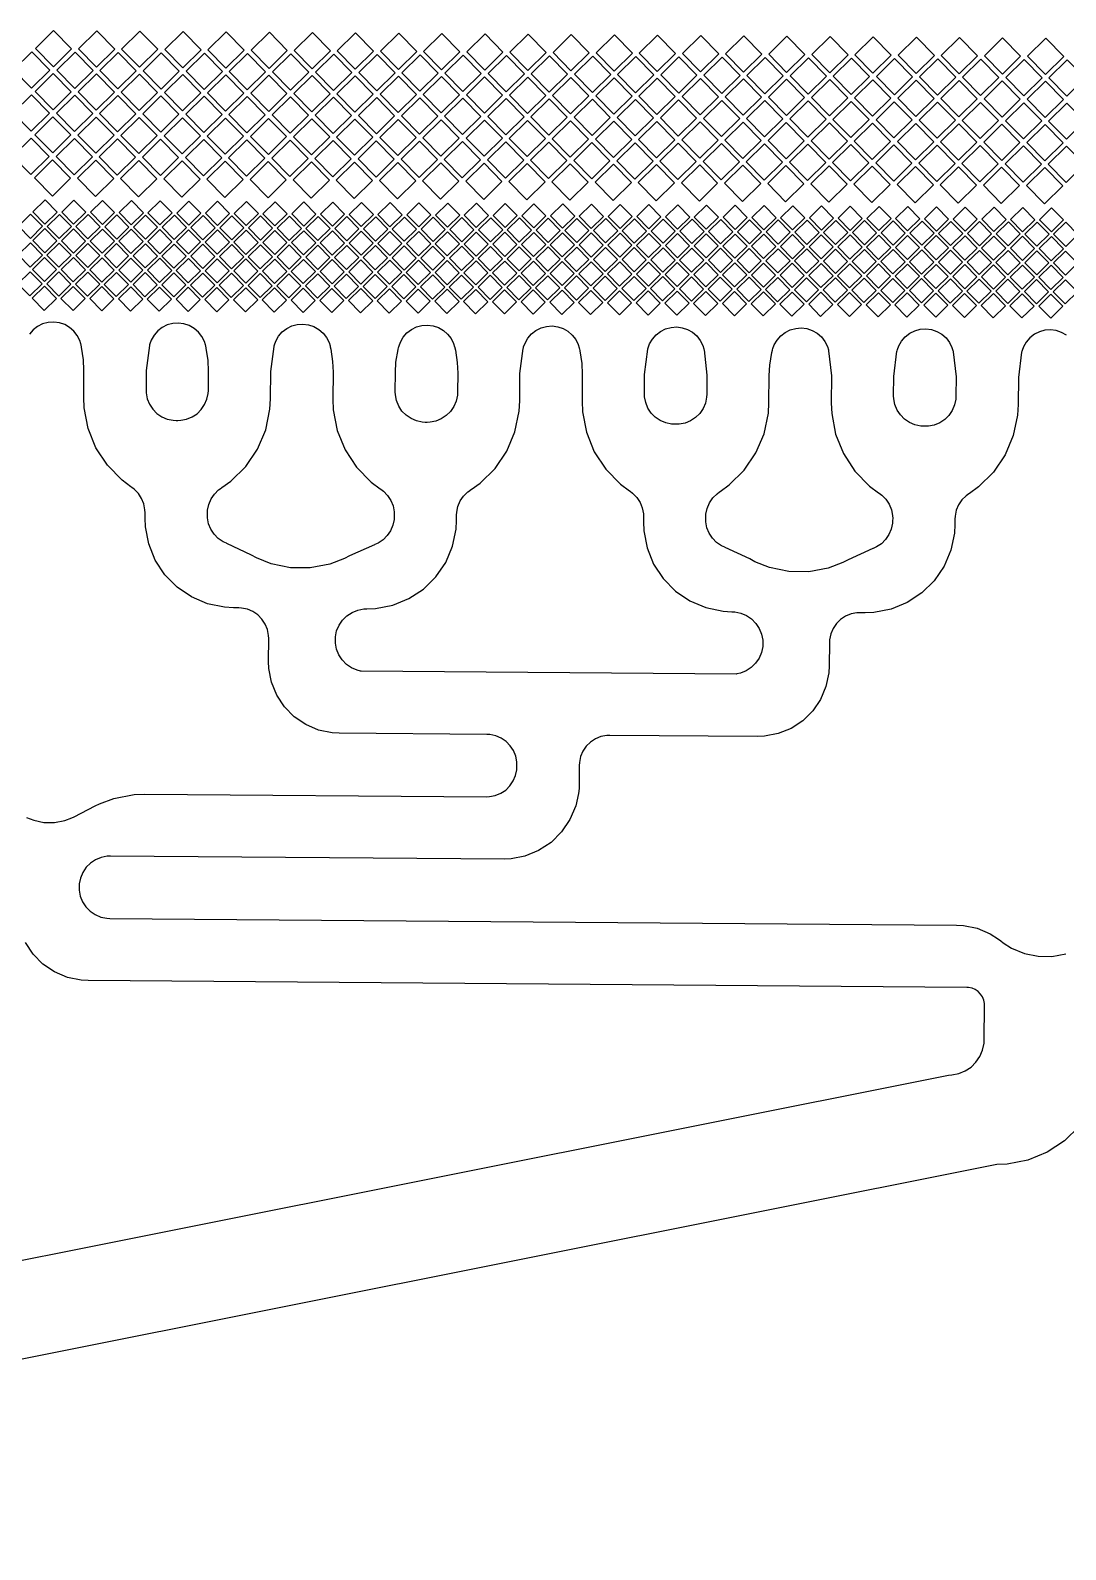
# Model space of a CAD drawing. Extents: x -7117 to 217883, y -155278 to 144722.
# Drawn here: x 100970 to 107368, y 116612 to 125998 of the extents above; entities that cross this region are included whole.
import ezdxf

# ---------------------------------------------------------------- set-up
doc = ezdxf.new("R2010")
doc.units = 13
doc.header["$MEASUREMENT"] = 0
doc.layers.add('2-light', color=80, linetype='Continuous')
doc.layers.add('3-dark', color=170, linetype='Continuous')

msp = doc.modelspace()

# ---------------------------------------------------------------- linework, layer by layer
at = {"layer": '2-light'}
msp.add_lwpolyline([(107453.6, 119228.9), (107361.4, 119138.1), (107253.2, 119067.1), (107133.3, 119018.5), (107006.2, 118994.3), (106941.5, 118991.6), (106941.5, 118991.6), (95119.5, 116631), (95056.4, 116620.5), (94894.7, 116612.1), (94754.6, 116626), (94712.6, 116634.2), (82928.9, 119179.1), (82928.9, 119179.1), (82864.2, 119182.8), (82737.5, 119209)], dxfattribs=at)
at = {"layer": '3-dark'}
for points in [[(101224.9, 125884.9), (101112, 125773.7), (101000.8, 125886.7), (101113.7, 125997.9)], [(101491.5, 125882.8), (101378.6, 125771.6), (101267.4, 125884.6), (101380.3, 125995.8)], [(101758.1, 125880.8), (101645.1, 125769.6), (101533.9, 125882.5), (101646.9, 125993.7)], [(102024.6, 125878.7), (101911.7, 125767.5), (101800.5, 125880.4), (101913.4, 125991.6)], [(102291.2, 125876.6), (102178.3, 125765.4), (102067.1, 125878.3), (102180, 125989.5)], [(102557.8, 125874.5), (102444.8, 125763.3), (102333.6, 125876.3), (102446.6, 125987.5)], [(102824.3, 125872.4), (102711.4, 125761.2), (102600.2, 125874.2), (102713.1, 125985.4)], [(103090.9, 125870.3), (102978, 125759.1), (102866.8, 125872.1), (102979.7, 125983.3)], [(103357.5, 125868.3), (103244.5, 125757.1), (103133.3, 125870), (103246.3, 125981.2)], [(103624, 125866.2), (103511.1, 125755), (103399.9, 125867.9), (103512.8, 125979.1)], [(103890.6, 125864.1), (103777.7, 125752.9), (103666.5, 125865.8), (103779.4, 125977)], [(104157.2, 125862), (104044.2, 125750.8), (103933, 125863.8), (104046, 125975)], [(104423.8, 125859.9), (104310.8, 125748.7), (104199.6, 125861.7), (104312.6, 125972.9)], [(104690.3, 125857.9), (104577.4, 125746.7), (104466.2, 125859.6), (104579.1, 125970.8)], [(104956.9, 125855.8), (104843.9, 125744.6), (104732.7, 125857.5), (104845.7, 125968.7)], [(105223.5, 125853.7), (105110.5, 125742.5), (104999.3, 125855.4), (105112.3, 125966.6)], [(105490, 125851.6), (105377.1, 125740.4), (105265.9, 125853.4), (105378.8, 125964.6)], [(105756.6, 125849.5), (105643.6, 125738.3), (105532.5, 125851.3), (105645.4, 125962.5)], [(106023.2, 125847.4), (105910.2, 125736.2), (105799, 125849.2), (105912, 125960.4)], [(106289.7, 125845.4), (106176.8, 125734.2), (106065.6, 125847.1), (106178.5, 125958.3)], [(101090.6, 125752.7), (100977.7, 125641.5), (100866.5, 125754.4), (100979.4, 125865.6)], [(101357.2, 125750.6), (101244.2, 125639.4), (101133, 125752.3), (101246, 125863.5)], [(106556.3, 125843.3), (106443.4, 125732.1), (106332.2, 125845), (106445.1, 125956.2)], [(106822.9, 125841.2), (106709.9, 125730), (106598.7, 125843), (106711.7, 125954.1)], [(107089.4, 125839.1), (106976.5, 125727.9), (106865.3, 125840.9), (106978.2, 125952.1)], [(107356, 125837), (107243.1, 125725.8), (107131.9, 125838.8), (107244.8, 125950)], [(101623.7, 125748.5), (101510.8, 125637.3), (101399.6, 125750.3), (101512.5, 125861.5)], [(101890.3, 125746.4), (101777.4, 125635.2), (101666.2, 125748.2), (101779.1, 125859.4)], [(102156.9, 125744.3), (102043.9, 125633.1), (101932.7, 125746.1), (102045.7, 125857.3)], [(102423.4, 125742.3), (102310.5, 125631.1), (102199.3, 125744), (102312.2, 125855.2)], [(102690, 125740.2), (102577.1, 125629), (102465.9, 125741.9), (102578.8, 125853.1)], [(102956.6, 125738.1), (102843.6, 125626.9), (102732.4, 125739.8), (102845.4, 125851)], [(103223.2, 125736), (103110.2, 125624.8), (102999, 125737.8), (103112, 125849)], [(103489.7, 125733.9), (103376.8, 125622.7), (103265.6, 125735.7), (103378.5, 125846.9)], [(103756.3, 125731.9), (103643.3, 125620.7), (103532.1, 125733.6), (103645.1, 125844.8)], [(104022.9, 125729.8), (103909.9, 125618.6), (103798.7, 125731.5), (103911.7, 125842.7)], [(104289.4, 125727.7), (104176.5, 125616.5), (104065.3, 125729.4), (104178.2, 125840.6)], [(104556, 125725.6), (104443, 125614.4), (104331.9, 125727.4), (104444.8, 125838.6)], [(104822.6, 125723.5), (104709.6, 125612.3), (104598.4, 125725.3), (104711.4, 125836.5)], [(105089.1, 125721.4), (104976.2, 125610.2), (104865, 125723.2), (104977.9, 125834.4)], [(105355.7, 125719.4), (105242.8, 125608.2), (105131.6, 125721.1), (105244.5, 125832.3)], [(105622.3, 125717.3), (105509.3, 125606.1), (105398.1, 125719), (105511.1, 125830.2)], [(105888.8, 125715.2), (105775.9, 125604), (105664.7, 125717), (105777.6, 125828.1)], [(106155.4, 125713.1), (106042.5, 125601.9), (105931.3, 125714.9), (106044.2, 125826.1)], [(106422, 125711), (106309, 125599.8), (106197.8, 125712.8), (106310.8, 125824)], [(106688.5, 125709), (106575.6, 125597.8), (106464.4, 125710.7), (106577.3, 125821.9)], [(106955.1, 125706.9), (106842.2, 125595.7), (106731, 125708.6), (106843.9, 125819.8)], [(107221.7, 125704.8), (107108.7, 125593.6), (106997.5, 125706.5), (107110.5, 125817.7)], [(107488.3, 125702.7), (107375.3, 125591.5), (107264.1, 125704.5), (107377.1, 125815.7)], [(101222.8, 125618.3), (101109.9, 125507.1), (100998.7, 125620.1), (101111.7, 125731.3)], [(101489.4, 125616.3), (101376.5, 125505.1), (101265.3, 125618), (101378.2, 125729.2)], [(101756, 125614.2), (101643, 125503), (101531.8, 125615.9), (101644.8, 125727.1)], [(102022.6, 125612.1), (101909.6, 125500.9), (101798.4, 125613.9), (101911.4, 125725)], [(102289.1, 125610), (102176.2, 125498.8), (102065, 125611.8), (102177.9, 125723)], [(102555.7, 125607.9), (102442.7, 125496.7), (102331.5, 125609.7), (102444.5, 125720.9)], [(102822.3, 125605.9), (102709.3, 125494.7), (102598.1, 125607.6), (102711.1, 125718.8)], [(103088.8, 125603.8), (102975.9, 125492.6), (102864.7, 125605.5), (102977.6, 125716.7)], [(103355.4, 125601.7), (103242.4, 125490.5), (103131.3, 125603.4), (103244.2, 125714.6)], [(103622, 125599.6), (103509, 125488.4), (103397.8, 125601.4), (103510.8, 125712.6)], [(103888.5, 125597.5), (103775.6, 125486.3), (103664.4, 125599.3), (103777.3, 125710.5)], [(104155.1, 125595.4), (104042.2, 125484.3), (103931, 125597.2), (104043.9, 125708.4)], [(104421.7, 125593.4), (104308.7, 125482.2), (104197.5, 125595.1), (104310.5, 125706.3)], [(104688.2, 125591.3), (104575.3, 125480.1), (104464.1, 125593), (104577, 125704.2)], [(104954.8, 125589.2), (104841.9, 125478), (104730.7, 125591), (104843.6, 125702.1)], [(105221.4, 125587.1), (105108.4, 125475.9), (104997.2, 125588.9), (105110.2, 125700.1)], [(105487.9, 125585), (105375, 125473.8), (105263.8, 125586.8), (105376.7, 125698)], [(105754.5, 125583), (105641.6, 125471.8), (105530.4, 125584.7), (105643.3, 125695.9)], [(106021.1, 125580.9), (105908.1, 125469.7), (105796.9, 125582.6), (105909.9, 125693.8)], [(106287.7, 125578.8), (106174.7, 125467.6), (106063.5, 125580.5), (106176.5, 125691.7)], [(106554.2, 125576.7), (106441.3, 125465.5), (106330.1, 125578.5), (106443, 125689.7)], [(106820.8, 125574.6), (106707.8, 125463.4), (106596.6, 125576.4), (106709.6, 125687.6)], [(107087.4, 125572.6), (106974.4, 125461.4), (106863.2, 125574.3), (106976.2, 125685.5)], [(107353.9, 125570.5), (107241, 125459.3), (107129.8, 125572.2), (107242.7, 125683.4)], [(101088.5, 125486.1), (100975.6, 125374.9), (100864.4, 125487.9), (100977.3, 125599)], [(101355.1, 125484), (101242.1, 125372.8), (101130.9, 125485.8), (101243.9, 125597)], [(101621.7, 125481.9), (101508.7, 125370.7), (101397.5, 125483.7), (101510.5, 125594.9)], [(101888.2, 125479.9), (101775.3, 125368.7), (101664.1, 125481.6), (101777, 125592.8)], [(102154.8, 125477.8), (102041.8, 125366.6), (101930.7, 125479.5), (102043.6, 125590.7)], [(102421.4, 125475.7), (102308.4, 125364.5), (102197.2, 125477.4), (102310.2, 125588.6)], [(102687.9, 125473.6), (102575, 125362.4), (102463.8, 125475.4), (102576.7, 125586.6)], [(102954.5, 125471.5), (102841.6, 125360.3), (102730.4, 125473.3), (102843.3, 125584.5)], [(103221.1, 125469.4), (103108.1, 125358.3), (102996.9, 125471.2), (103109.9, 125582.4)], [(103487.6, 125467.4), (103374.7, 125356.2), (103263.5, 125469.1), (103376.4, 125580.3)], [(103754.2, 125465.3), (103641.3, 125354.1), (103530.1, 125467), (103643, 125578.2)], [(104020.8, 125463.2), (103907.8, 125352), (103796.6, 125465), (103909.6, 125576.2)], [(104287.3, 125461.1), (104174.4, 125349.9), (104063.2, 125462.9), (104176.1, 125574.1)], [(104553.9, 125459), (104441, 125347.8), (104329.8, 125460.8), (104442.7, 125572)], [(104820.5, 125457), (104707.5, 125345.8), (104596.3, 125458.7), (104709.3, 125569.9)], [(105087.1, 125454.9), (104974.1, 125343.7), (104862.9, 125456.6), (104975.9, 125567.8)], [(105353.6, 125452.8), (105240.7, 125341.6), (105129.5, 125454.5), (105242.4, 125565.7)], [(105620.2, 125450.7), (105507.2, 125339.5), (105396, 125452.5), (105509, 125563.7)], [(105886.8, 125448.6), (105773.8, 125337.4), (105662.6, 125450.4), (105775.6, 125561.6)], [(106153.3, 125446.6), (106040.4, 125335.4), (105929.2, 125448.3), (106042.1, 125559.5)], [(106419.9, 125444.5), (106306.9, 125333.3), (106195.8, 125446.2), (106308.7, 125557.4)], [(106686.5, 125442.4), (106573.5, 125331.2), (106462.3, 125444.1), (106575.3, 125555.3)], [(106953, 125440.3), (106840.1, 125329.1), (106728.9, 125442.1), (106841.8, 125553.3)], [(107219.6, 125438.2), (107106.7, 125327), (106995.5, 125440), (107108.4, 125551.2)], [(107486.2, 125436.1), (107373.2, 125324.9), (107262, 125437.9), (107375, 125549.1)], [(101220.8, 125351.8), (101109.6, 125464.7), (100996.6, 125353.5), (101107.8, 125240.6)], [(101487.3, 125349.7), (101376.1, 125462.6), (101263.2, 125351.4), (101374.4, 125238.5)], [(101753.9, 125347.6), (101642.7, 125460.6), (101529.8, 125349.4), (101641, 125236.4)], [(102020.5, 125345.5), (101909.3, 125458.5), (101796.3, 125347.3), (101907.5, 125234.3)], [(102287, 125343.5), (102175.8, 125456.4), (102062.9, 125345.2), (102174.1, 125232.3)], [(102553.6, 125341.4), (102442.4, 125454.3), (102329.5, 125343.1), (102440.7, 125230.2)], [(102820.2, 125339.3), (102709, 125452.2), (102596, 125341), (102707.2, 125228.1)], [(103086.7, 125337.2), (102975.5, 125450.2), (102862.6, 125339), (102973.8, 125226)], [(103353.3, 125335.1), (103242.1, 125448.1), (103129.2, 125336.9), (103240.4, 125223.9)], [(103619.9, 125333), (103508.7, 125446), (103395.7, 125334.8), (103506.9, 125221.8)], [(103886.5, 125331), (103775.3, 125443.9), (103662.3, 125332.7), (103773.5, 125219.8)], [(104153, 125328.9), (104041.8, 125441.8), (103928.9, 125330.6), (104040.1, 125217.7)], [(104419.6, 125326.8), (104308.4, 125439.7), (104195.4, 125328.5), (104306.6, 125215.6)], [(104686.2, 125324.7), (104575, 125437.7), (104462, 125326.5), (104573.2, 125213.5)], [(104952.7, 125322.6), (104841.5, 125435.6), (104728.6, 125324.4), (104839.8, 125211.4)], [(105219.3, 125320.6), (105108.1, 125433.5), (104995.2, 125322.3), (105106.3, 125209.4)], [(105485.9, 125318.5), (105374.7, 125431.4), (105261.7, 125320.2), (105372.9, 125207.3)], [(105752.4, 125316.4), (105641.2, 125429.3), (105528.3, 125318.1), (105639.5, 125205.2)], [(106019, 125314.3), (105907.8, 125427.3), (105794.9, 125316.1), (105906.1, 125203.1)], [(106285.6, 125312.2), (106174.4, 125425.2), (106061.4, 125314), (106172.6, 125201)], [(106552.1, 125310.1), (106440.9, 125423.1), (106328, 125311.9), (106439.2, 125198.9)], [(106818.7, 125308.1), (106707.5, 125421), (106594.6, 125309.8), (106705.8, 125196.9)], [(107085.3, 125306), (106974.1, 125418.9), (106861.1, 125307.7), (106972.3, 125194.8)], [(107351.8, 125303.9), (107240.6, 125416.8), (107127.7, 125305.7), (107238.9, 125192.7)], [(100973.5, 125108.3), (101086.4, 125219.5), (100975.2, 125332.5), (100862.3, 125221.3)], [(101240.1, 125106.3), (101353, 125217.5), (101241.8, 125330.4), (101128.9, 125219.2)], [(101506.6, 125104.2), (101619.6, 125215.4), (101508.4, 125328.3), (101395.4, 125217.1)], [(101773.2, 125102.1), (101886.1, 125213.3), (101774.9, 125326.2), (101662, 125215)], [(102039.8, 125100), (102152.7, 125211.2), (102041.5, 125324.2), (101928.6, 125213)], [(102306.3, 125097.9), (102419.3, 125209.1), (102308.1, 125322.1), (102195.1, 125210.9)], [(102572.9, 125095.8), (102685.9, 125207), (102574.7, 125320), (102461.7, 125208.8)], [(102839.5, 125093.8), (102952.4, 125205), (102841.2, 125317.9), (102728.3, 125206.7)], [(103106, 125091.7), (103219, 125202.9), (103107.8, 125315.8), (102994.8, 125204.6)], [(103372.6, 125089.6), (103485.6, 125200.8), (103374.4, 125313.7), (103261.4, 125202.5)], [(103639.2, 125087.5), (103752.1, 125198.7), (103640.9, 125311.7), (103528, 125200.5)], [(103905.7, 125085.4), (104018.7, 125196.6), (103907.5, 125309.6), (103794.6, 125198.4)], [(104172.3, 125083.4), (104285.3, 125194.6), (104174.1, 125307.5), (104061.1, 125196.3)], [(104438.9, 125081.3), (104551.8, 125192.5), (104440.6, 125305.4), (104327.7, 125194.2)], [(104705.5, 125079.2), (104818.4, 125190.4), (104707.2, 125303.3), (104594.3, 125192.1)], [(104972, 125077.1), (105085, 125188.3), (104973.8, 125301.3), (104860.8, 125190.1)], [(105238.6, 125075), (105351.5, 125186.2), (105240.3, 125299.2), (105127.4, 125188)], [(105505.2, 125072.9), (105618.1, 125184.1), (105506.9, 125297.1), (105394, 125185.9)], [(105771.7, 125070.9), (105884.7, 125182.1), (105773.5, 125295), (105660.5, 125183.8)], [(106038.3, 125068.8), (106151.2, 125180), (106040, 125292.9), (105927.1, 125181.7)], [(106304.9, 125066.7), (106417.8, 125177.9), (106306.6, 125290.8), (106193.7, 125179.7)], [(106571.4, 125064.6), (106684.4, 125175.8), (106573.2, 125288.8), (106460.2, 125177.6)], [(106838, 125062.5), (106951, 125173.7), (106839.8, 125286.7), (106726.8, 125175.5)], [(107104.6, 125060.5), (107217.5, 125171.7), (107106.3, 125284.6), (106993.4, 125173.4)], [(107371.1, 125058.4), (107484.1, 125169.6), (107372.9, 125282.5), (107259.9, 125171.3)], [(101218.7, 125085.2), (101107.5, 125198.2), (100994.5, 125087), (101105.7, 124974)], [(101485.3, 125083.1), (101374.1, 125196.1), (101261.1, 125084.9), (101372.3, 124971.9)], [(101751.8, 125081), (101640.6, 125194), (101527.7, 125082.8), (101638.9, 124969.8)], [(102018.4, 125079), (101907.2, 125191.9), (101794.2, 125080.7), (101905.4, 124967.8)], [(102285, 125076.9), (102173.8, 125189.8), (102060.8, 125078.6), (102172, 124965.7)], [(102551.5, 125074.8), (102440.3, 125187.7), (102327.4, 125076.6), (102438.6, 124963.6)], [(102818.1, 125072.7), (102706.9, 125185.7), (102594, 125074.5), (102705.1, 124961.5)], [(103084.7, 125070.6), (102973.5, 125183.6), (102860.5, 125072.4), (102971.7, 124959.4)], [(103351.2, 125068.6), (103240, 125181.5), (103127.1, 125070.3), (103238.3, 124957.4)], [(103617.8, 125066.5), (103506.6, 125179.4), (103393.7, 125068.2), (103504.9, 124955.3)], [(103884.4, 125064.4), (103773.2, 125177.3), (103660.2, 125066.1), (103771.4, 124953.2)], [(104150.9, 125062.3), (104039.7, 125175.3), (103926.8, 125064.1), (104038, 124951.1)], [(104417.5, 125060.2), (104306.3, 125173.2), (104193.4, 125062), (104304.6, 124949)], [(104684.1, 125058.1), (104572.9, 125171.1), (104459.9, 125059.9), (104571.1, 124947)], [(104950.6, 125056.1), (104839.4, 125169), (104726.5, 125057.8), (104837.7, 124944.9)], [(105217.2, 125054), (105106, 125166.9), (104993.1, 125055.7), (105104.3, 124942.8)], [(105483.8, 125051.9), (105372.6, 125164.8), (105259.6, 125053.7), (105370.8, 124940.7)], [(105750.4, 125049.8), (105639.2, 125162.8), (105526.2, 125051.6), (105637.4, 124938.6)], [(106016.9, 125047.7), (105905.7, 125160.7), (105792.8, 125049.5), (105904, 124936.5)], [(106283.5, 125045.7), (106172.3, 125158.6), (106059.3, 125047.4), (106170.5, 124934.5)], [(106550.1, 125043.6), (106438.9, 125156.5), (106325.9, 125045.3), (106437.1, 124932.4)], [(106816.6, 125041.5), (106705.4, 125154.4), (106592.5, 125043.2), (106703.7, 124930.3)], [(107083.2, 125039.4), (106972, 125152.4), (106859.1, 125041.2), (106970.2, 124928.2)], [(107349.8, 125037.3), (107238.6, 125150.3), (107125.6, 125039.1), (107236.8, 124926.1)], [(101135, 124875.4), (101059.7, 124801.3), (100985.6, 124876.6), (101060.9, 124950.7)], [(101312.7, 124874), (101237.4, 124799.9), (101163.3, 124875.2), (101238.6, 124949.3)], [(101490.4, 124872.6), (101415.1, 124798.5), (101341, 124873.8), (101416.3, 124947.9)], [(101668.1, 124871.3), (101592.8, 124797.1), (101518.7, 124872.4), (101594, 124946.6)], [(101845.9, 124869.9), (101770.6, 124795.7), (101696.4, 124871), (101771.7, 124945.2)], [(102023.6, 124868.5), (101948.3, 124794.3), (101874.1, 124869.6), (101949.4, 124943.8)], [(102201.3, 124867.1), (102126, 124793), (102051.8, 124868.3), (102127.1, 124942.4)], [(102379, 124865.7), (102303.7, 124791.6), (102229.6, 124866.9), (102304.9, 124941)], [(102556.7, 124864.3), (102481.4, 124790.2), (102407.3, 124865.5), (102482.6, 124939.6)], [(102734.4, 124862.9), (102659.1, 124788.8), (102585, 124864.1), (102660.3, 124938.2)], [(102912.1, 124861.5), (102836.8, 124787.4), (102762.7, 124862.7), (102838, 124936.8)], [(103089.8, 124860.2), (103014.5, 124786), (102940.4, 124861.3), (103015.7, 124935.4)], [(103267.5, 124858.8), (103192.2, 124784.6), (103118.1, 124859.9), (103193.4, 124934.1)], [(103445.3, 124857.4), (103370, 124783.2), (103295.8, 124858.5), (103371.1, 124932.7)], [(103623, 124856), (103547.7, 124781.9), (103473.5, 124857.2), (103548.8, 124931.3)], [(103800.7, 124854.6), (103725.4, 124780.5), (103651.2, 124855.8), (103726.5, 124929.9)], [(103978.4, 124853.2), (103903.1, 124779.1), (103829, 124854.4), (103904.3, 124928.5)], [(104156.1, 124851.8), (104080.8, 124777.7), (104006.7, 124853), (104082, 124927.1)], [(104333.8, 124850.4), (104258.5, 124776.3), (104184.4, 124851.6), (104259.7, 124925.7)], [(101045.5, 124787.3), (100970.2, 124713.1), (100896, 124788.4), (100971.3, 124862.6)], [(101223.2, 124785.9), (101147.9, 124711.7), (101073.7, 124787), (101149, 124861.2)], [(101400.9, 124784.5), (101325.6, 124710.3), (101251.5, 124785.6), (101326.8, 124859.8)], [(101578.6, 124783.1), (101503.3, 124709), (101429.2, 124784.3), (101504.5, 124858.4)], [(101756.3, 124781.7), (101681, 124707.6), (101606.9, 124782.9), (101682.2, 124857)], [(101934, 124780.3), (101858.7, 124706.2), (101784.6, 124781.5), (101859.9, 124855.6)], [(102111.7, 124778.9), (102036.4, 124704.8), (101962.3, 124780.1), (102037.6, 124854.2)], [(102289.4, 124777.5), (102214.1, 124703.4), (102140, 124778.7), (102215.3, 124852.8)], [(102467.1, 124776.2), (102391.9, 124702), (102317.7, 124777.3), (102393, 124851.5)], [(102644.9, 124774.8), (102569.6, 124700.6), (102495.4, 124775.9), (102570.7, 124850.1)], [(102822.6, 124773.4), (102747.3, 124699.2), (102673.1, 124774.5), (102748.4, 124848.7)], [(103000.3, 124772), (102925, 124697.9), (102850.9, 124773.2), (102926.2, 124847.3)], [(103178, 124770.6), (103102.7, 124696.5), (103028.6, 124771.8), (103103.9, 124845.9)], [(103355.7, 124769.2), (103280.4, 124695.1), (103206.3, 124770.4), (103281.6, 124844.5)], [(103533.4, 124767.8), (103458.1, 124693.7), (103384, 124769), (103459.3, 124843.1)], [(103711.1, 124766.4), (103635.8, 124692.3), (103561.7, 124767.6), (103637, 124841.7)], [(103888.8, 124765.1), (103813.5, 124690.9), (103739.4, 124766.2), (103814.7, 124840.3)], [(104066.5, 124763.7), (103991.2, 124689.5), (103917.1, 124764.8), (103992.4, 124839)], [(104244.3, 124762.3), (104169, 124688.1), (104094.8, 124763.4), (104170.1, 124837.6)], [(104422, 124760.9), (104346.7, 124686.8), (104272.5, 124762.1), (104347.8, 124836.2)], [(104511.5, 124849), (104436.2, 124774.9), (104362.1, 124850.2), (104437.4, 124924.3)], [(104599.7, 124759.5), (104524.4, 124685.4), (104450.2, 124760.7), (104525.5, 124834.8)], [(104689.2, 124847.7), (104613.9, 124773.5), (104539.8, 124848.8), (104615.1, 124923)], [(104777.4, 124758.1), (104702.1, 124684), (104628, 124759.3), (104703.3, 124833.4)], [(104866.9, 124846.3), (104791.6, 124772.1), (104717.5, 124847.4), (104792.8, 124921.6)], [(104955.1, 124756.7), (104879.8, 124682.6), (104805.7, 124757.9), (104881, 124832)], [(105044.6, 124844.9), (104969.4, 124770.8), (104895.2, 124846.1), (104970.5, 124920.2)], [(105222.4, 124843.5), (105147.1, 124769.4), (105072.9, 124844.7), (105148.2, 124918.8)], [(105400.1, 124842.1), (105324.8, 124768), (105250.6, 124843.3), (105325.9, 124917.4)], [(105577.8, 124840.7), (105502.5, 124766.6), (105428.4, 124841.9), (105503.6, 124916)], [(105755.5, 124839.3), (105680.2, 124765.2), (105606.1, 124840.5), (105681.4, 124914.6)], [(105933.2, 124837.9), (105857.9, 124763.8), (105783.8, 124839.1), (105859.1, 124913.2)], [(106110.9, 124836.6), (106035.6, 124762.4), (105961.5, 124837.7), (106036.8, 124911.9)], [(106288.6, 124835.2), (106213.3, 124761), (106139.2, 124836.3), (106214.5, 124910.5)], [(106466.3, 124833.8), (106391, 124759.7), (106316.9, 124835), (106392.2, 124909.1)], [(106644, 124832.4), (106568.7, 124758.3), (106494.6, 124833.6), (106569.9, 124907.7)], [(106821.8, 124831), (106746.5, 124756.9), (106672.3, 124832.2), (106747.6, 124906.3)], [(106999.5, 124829.6), (106924.2, 124755.5), (106850, 124830.8), (106925.3, 124904.9)], [(107177.2, 124828.2), (107101.9, 124754.1), (107027.7, 124829.4), (107103, 124903.5)], [(107354.9, 124826.8), (107279.6, 124752.7), (107205.5, 124828), (107280.8, 124902.1)], [(101133.6, 124697.7), (101058.3, 124623.6), (100984.2, 124698.9), (101059.5, 124773)], [(101311.3, 124696.3), (101236, 124622.2), (101161.9, 124697.5), (101237.2, 124771.6)], [(101489, 124694.9), (101413.7, 124620.8), (101339.6, 124696.1), (101414.9, 124770.2)], [(101666.8, 124693.5), (101591.5, 124619.4), (101517.3, 124694.7), (101592.6, 124768.8)], [(101844.5, 124692.2), (101769.2, 124618), (101695, 124693.3), (101770.3, 124767.5)], [(102022.2, 124690.8), (101946.9, 124616.6), (101872.8, 124691.9), (101948, 124766.1)], [(102199.9, 124689.4), (102124.6, 124615.2), (102050.5, 124690.5), (102125.8, 124764.7)], [(102377.6, 124688), (102302.3, 124613.9), (102228.2, 124689.2), (102303.5, 124763.3)], [(102555.3, 124686.6), (102480, 124612.5), (102405.9, 124687.8), (102481.2, 124761.9)], [(102733, 124685.2), (102657.7, 124611.1), (102583.6, 124686.4), (102658.9, 124760.5)], [(102910.7, 124683.8), (102835.4, 124609.7), (102761.3, 124685), (102836.6, 124759.1)], [(103088.4, 124682.4), (103013.1, 124608.3), (102939, 124683.6), (103014.3, 124757.7)], [(103266.2, 124681.1), (103190.9, 124606.9), (103116.7, 124682.2), (103192, 124756.4)], [(103443.9, 124679.7), (103368.6, 124605.5), (103294.4, 124680.8), (103369.7, 124755)], [(103621.6, 124678.3), (103546.3, 124604.1), (103472.1, 124679.4), (103547.4, 124753.6)], [(103799.3, 124676.9), (103724, 124602.8), (103649.9, 124678.1), (103725.2, 124752.2)], [(103977, 124675.5), (103901.7, 124601.4), (103827.6, 124676.7), (103902.9, 124750.8)], [(104154.7, 124674.1), (104079.4, 124600), (104005.3, 124675.3), (104080.6, 124749.4)], [(104332.4, 124672.7), (104257.1, 124598.6), (104183, 124673.9), (104258.3, 124748)], [(104510.1, 124671.3), (104434.8, 124597.2), (104360.7, 124672.5), (104436, 124746.6)], [(104687.8, 124670), (104612.5, 124595.8), (104538.4, 124671.1), (104613.7, 124745.2)], [(104865.5, 124668.6), (104790.3, 124594.4), (104716.1, 124669.7), (104791.4, 124743.9)], [(105043.3, 124667.2), (104968, 124593), (104893.8, 124668.3), (104969.1, 124742.5)], [(105132.8, 124755.3), (105057.5, 124681.2), (104983.4, 124756.5), (105058.7, 124830.6)], [(105221, 124665.8), (105145.7, 124591.7), (105071.5, 124667), (105146.8, 124741.1)], [(105310.5, 124753.9), (105235.2, 124679.8), (105161.1, 124755.1), (105236.4, 124829.2)], [(105398.7, 124664.4), (105323.4, 124590.3), (105249.3, 124665.6), (105324.6, 124739.7)], [(105488.2, 124752.6), (105412.9, 124678.4), (105338.8, 124753.7), (105414.1, 124827.9)], [(105576.4, 124663), (105501.1, 124588.9), (105427, 124664.2), (105502.3, 124738.3)], [(105665.9, 124751.2), (105590.6, 124677), (105516.5, 124752.3), (105591.8, 124826.5)], [(105843.7, 124749.8), (105768.4, 124675.7), (105694.2, 124751), (105769.5, 124825.1)], [(106021.4, 124748.4), (105946.1, 124674.3), (105871.9, 124749.6), (105947.2, 124823.7)], [(106199.1, 124747), (106123.8, 124672.9), (106049.6, 124748.2), (106124.9, 124822.3)], [(106376.8, 124745.6), (106301.5, 124671.5), (106227.4, 124746.8), (106302.7, 124820.9)], [(106554.5, 124744.2), (106479.2, 124670.1), (106405.1, 124745.4), (106480.4, 124819.5)], [(106732.2, 124742.8), (106656.9, 124668.7), (106582.8, 124744), (106658.1, 124818.1)], [(106909.9, 124741.5), (106834.6, 124667.3), (106760.5, 124742.6), (106835.8, 124816.8)], [(107087.6, 124740.1), (107012.3, 124665.9), (106938.2, 124741.2), (107013.5, 124815.4)], [(107265.3, 124738.7), (107190, 124664.6), (107115.9, 124739.9), (107191.2, 124814)], [(107443, 124737.3), (107367.8, 124663.2), (107293.6, 124738.5), (107368.9, 124812.6)], [(101044.1, 124609.5), (100968.8, 124535.4), (100894.6, 124610.7), (100969.9, 124684.8)], [(101221.8, 124608.2), (101146.5, 124534), (101072.4, 124609.3), (101147.7, 124683.5)], [(101399.5, 124606.8), (101324.2, 124532.6), (101250.1, 124607.9), (101325.4, 124682.1)], [(101577.2, 124605.4), (101501.9, 124531.3), (101427.8, 124606.5), (101503.1, 124680.7)], [(101754.9, 124604), (101679.6, 124529.9), (101605.5, 124605.2), (101680.8, 124679.3)], [(101932.6, 124602.6), (101857.3, 124528.5), (101783.2, 124603.8), (101858.5, 124677.9)], [(102110.3, 124601.2), (102035, 124527.1), (101960.9, 124602.4), (102036.2, 124676.5)], [(102288.1, 124599.8), (102212.8, 124525.7), (102138.6, 124601), (102213.9, 124675.1)], [(102465.8, 124598.4), (102390.5, 124524.3), (102316.3, 124599.6), (102391.6, 124673.7)], [(102643.5, 124597.1), (102568.2, 124522.9), (102494, 124598.2), (102569.3, 124672.4)], [(102821.2, 124595.7), (102745.9, 124521.5), (102671.8, 124596.8), (102747.1, 124671)], [(102998.9, 124594.3), (102923.6, 124520.1), (102849.5, 124595.4), (102924.8, 124669.6)], [(103176.6, 124592.9), (103101.3, 124518.8), (103027.2, 124594.1), (103102.5, 124668.2)], [(103354.3, 124591.5), (103279, 124517.4), (103204.9, 124592.7), (103280.2, 124666.8)], [(103532, 124590.1), (103456.7, 124516), (103382.6, 124591.3), (103457.9, 124665.4)], [(103709.7, 124588.7), (103634.4, 124514.6), (103560.3, 124589.9), (103635.6, 124664)], [(103887.4, 124587.3), (103812.1, 124513.2), (103738, 124588.5), (103813.3, 124662.6)], [(104065.2, 124586), (103989.9, 124511.8), (103915.7, 124587.1), (103991, 124661.3)], [(104242.9, 124584.6), (104167.6, 124510.4), (104093.4, 124585.7), (104168.7, 124659.9)], [(104420.6, 124583.2), (104345.3, 124509), (104271.2, 124584.3), (104346.4, 124658.5)], [(104598.3, 124581.8), (104523, 124507.7), (104448.9, 124583), (104524.2, 124657.1)], [(104776, 124580.4), (104700.7, 124506.3), (104626.6, 124581.6), (104701.9, 124655.7)], [(104953.7, 124579), (104878.4, 124504.9), (104804.3, 124580.2), (104879.6, 124654.3)], [(105131.4, 124577.6), (105056.1, 124503.5), (104982, 124578.8), (105057.3, 124652.9)], [(105309.1, 124576.2), (105233.8, 124502.1), (105159.7, 124577.4), (105235, 124651.5)], [(105486.8, 124574.9), (105411.5, 124500.7), (105337.4, 124576), (105412.7, 124650.1)], [(105664.6, 124573.5), (105589.3, 124499.3), (105515.1, 124574.6), (105590.4, 124648.8)], [(105754.1, 124661.6), (105678.8, 124587.5), (105604.7, 124662.8), (105680, 124736.9)], [(105842.3, 124572.1), (105767, 124497.9), (105692.8, 124573.2), (105768.1, 124647.4)], [(105931.8, 124660.2), (105856.5, 124586.1), (105782.4, 124661.4), (105857.7, 124735.5)], [(106020, 124570.7), (105944.7, 124496.6), (105870.5, 124571.9), (105945.8, 124646)], [(106109.5, 124658.8), (106034.2, 124584.7), (105960.1, 124660), (106035.4, 124734.1)], [(106197.7, 124569.3), (106122.4, 124495.2), (106048.3, 124570.5), (106123.6, 124644.6)], [(106287.2, 124657.5), (106211.9, 124583.3), (106137.8, 124658.6), (106213.1, 124732.8)], [(106464.9, 124656.1), (106389.6, 124581.9), (106315.5, 124657.2), (106390.8, 124731.4)], [(106642.7, 124654.7), (106567.4, 124580.6), (106493.2, 124655.9), (106568.5, 124730)], [(106820.4, 124653.3), (106745.1, 124579.2), (106670.9, 124654.5), (106746.2, 124728.6)], [(106998.1, 124651.9), (106922.8, 124577.8), (106848.6, 124653.1), (106923.9, 124727.2)], [(107175.8, 124650.5), (107100.5, 124576.4), (107026.4, 124651.7), (107101.7, 124725.8)], [(107353.5, 124649.1), (107278.2, 124575), (107204.1, 124650.3), (107279.4, 124724.4)], [(101132.2, 124520), (101058.1, 124595.3), (100982.8, 124521.2), (101056.9, 124445.9)], [(101309.9, 124518.6), (101235.8, 124593.9), (101160.5, 124519.8), (101234.7, 124444.5)], [(101487.7, 124517.2), (101413.5, 124592.5), (101338.2, 124518.4), (101412.4, 124443.1)], [(101665.4, 124515.8), (101590.1, 124441.7), (101515.9, 124517), (101591.2, 124591.1)], [(101843.1, 124514.4), (101767.8, 124440.3), (101693.7, 124515.6), (101769, 124589.7)], [(102020.8, 124513.1), (101946.7, 124588.4), (101871.4, 124514.2), (101945.5, 124438.9)], [(102198.5, 124511.7), (102124.4, 124587), (102049.1, 124512.8), (102123.2, 124437.5)], [(102376.2, 124510.3), (102302.1, 124585.6), (102226.8, 124511.4), (102300.9, 124436.2)], [(102553.9, 124508.9), (102479.8, 124584.2), (102404.5, 124510.1), (102478.6, 124434.8)], [(102731.6, 124507.5), (102657.5, 124582.8), (102582.2, 124508.7), (102656.3, 124433.4)], [(102909.3, 124506.1), (102834, 124432), (102759.9, 124507.3), (102835.2, 124581.4)], [(103087.1, 124504.7), (103011.8, 124430.6), (102937.6, 124505.9), (103012.9, 124580)], [(103264.8, 124503.3), (103190.6, 124578.6), (103115.3, 124504.5), (103189.5, 124429.2)], [(103442.5, 124502), (103368.3, 124577.3), (103293, 124503.1), (103367.2, 124427.8)], [(103620.2, 124500.6), (103546.1, 124575.9), (103470.8, 124501.7), (103544.9, 124426.4)], [(103797.9, 124499.2), (103723.8, 124574.5), (103648.5, 124500.3), (103722.6, 124425)], [(103975.6, 124497.8), (103901.5, 124573.1), (103826.2, 124499), (103900.3, 124423.7)], [(104153.3, 124496.4), (104078, 124422.3), (104003.9, 124497.6), (104079.2, 124571.7)], [(104331, 124495), (104255.7, 124420.9), (104181.6, 124496.2), (104256.9, 124570.3)], [(104508.7, 124493.6), (104434.6, 124568.9), (104359.3, 124494.8), (104433.4, 124419.5)], [(104686.5, 124492.2), (104612.3, 124567.5), (104537, 124493.4), (104611.2, 124418.1)], [(104864.2, 124490.9), (104790, 124566.2), (104714.7, 124492), (104788.9, 124416.7)], [(105041.9, 124489.5), (104967.7, 124564.8), (104892.4, 124490.6), (104966.6, 124415.3)], [(105219.6, 124488.1), (105145.5, 124563.4), (105070.2, 124489.2), (105144.3, 124413.9)], [(105397.3, 124486.7), (105322, 124412.6), (105247.9, 124487.9), (105323.2, 124562)], [(105575, 124485.3), (105499.7, 124411.2), (105425.6, 124486.5), (105500.9, 124560.6)], [(105752.7, 124483.9), (105678.6, 124559.2), (105603.3, 124485.1), (105677.4, 124409.8)], [(105930.4, 124482.5), (105856.3, 124557.8), (105781, 124483.7), (105855.1, 124408.4)], [(106108.1, 124481.1), (106034, 124556.4), (105958.7, 124482.3), (106032.8, 124407)], [(106285.8, 124479.8), (106211.7, 124555), (106136.4, 124480.9), (106210.5, 124405.6)], [(106375.4, 124567.9), (106300.1, 124493.8), (106226, 124569.1), (106301.3, 124643.2)], [(106463.6, 124478.4), (106389.4, 124553.7), (106314.1, 124479.5), (106388.3, 124404.2)], [(106553.1, 124566.5), (106477.8, 124492.4), (106403.7, 124567.7), (106479, 124641.8)], [(106641.3, 124477), (106566, 124402.8), (106491.8, 124478.1), (106567.1, 124552.3)], [(106730.8, 124565.1), (106655.5, 124491), (106581.4, 124566.3), (106656.7, 124640.4)], [(106819, 124475.6), (106743.7, 124401.5), (106669.6, 124476.8), (106744.8, 124550.9)], [(106908.5, 124563.7), (106833.2, 124489.6), (106759.1, 124564.9), (106834.4, 124639)], [(106996.7, 124474.2), (106922.6, 124549.5), (106847.3, 124475.4), (106921.4, 124400.1)], [(107086.2, 124562.4), (107010.9, 124488.2), (106936.8, 124563.5), (107012.1, 124637.7)], [(107263.9, 124561), (107188.7, 124486.8), (107114.5, 124562.1), (107189.8, 124636.3)], [(107441.7, 124559.6), (107366.4, 124485.5), (107292.2, 124560.8), (107367.5, 124634.9)], [(100967.4, 124357.7), (101042.7, 124431.8), (100968.6, 124507.1), (100893.3, 124433)], [(101145.1, 124356.3), (101220.4, 124430.4), (101146.3, 124505.7), (101071, 124431.6)], [(101322.8, 124354.9), (101398.1, 124429.1), (101324, 124504.4), (101248.7, 124430.2)], [(101575.8, 124427.7), (101501.7, 124503), (101426.4, 124428.8), (101500.5, 124353.5)], [(101753.5, 124426.3), (101678.2, 124352.2), (101604.1, 124427.4), (101679.4, 124501.6)], [(101781.8, 124426.1), (101855.9, 124350.8), (101931.2, 124424.9), (101857.1, 124500.2)], [(102033.7, 124349.4), (102109, 124423.5), (102034.8, 124498.8), (101959.5, 124424.7)], [(102211.4, 124348), (102286.7, 124422.1), (102212.5, 124497.4), (102137.2, 124423.3)], [(102389.1, 124346.6), (102464.4, 124420.7), (102390.2, 124496), (102314.9, 124421.9)], [(102566.8, 124345.2), (102642.1, 124419.3), (102568, 124494.6), (102492.7, 124420.5)], [(102819.8, 124418), (102745.7, 124493.3), (102670.4, 124419.1), (102744.5, 124343.8)], [(102997.5, 124416.6), (102922.2, 124342.4), (102848.1, 124417.7), (102923.4, 124491.9)], [(103025.8, 124416.3), (103099.9, 124341.1), (103175.2, 124415.2), (103101.1, 124490.5)], [(103277.6, 124339.7), (103352.9, 124413.8), (103278.8, 124489.1), (103203.5, 124415)], [(103455.3, 124338.3), (103530.6, 124412.4), (103456.5, 124487.7), (103381.2, 124413.6)], [(103633.1, 124336.9), (103708.3, 124411), (103634.2, 124486.3), (103558.9, 124412.2)], [(103810.8, 124335.5), (103886.1, 124409.6), (103811.9, 124484.9), (103736.6, 124410.8)], [(104063.8, 124408.2), (103989.6, 124483.5), (103914.3, 124409.4), (103988.5, 124334.1)], [(104241.5, 124406.9), (104166.2, 124332.7), (104092.1, 124408), (104167.4, 124482.2)], [(104269.8, 124406.6), (104343.9, 124331.3), (104419.2, 124405.5), (104345.1, 124480.8)], [(104521.6, 124329.9), (104596.9, 124404.1), (104522.8, 124479.4), (104447.5, 124405.2)], [(104699.3, 124328.6), (104774.6, 124402.7), (104700.5, 124478), (104625.2, 124403.9)], [(104877, 124327.2), (104952.3, 124401.3), (104878.2, 124476.6), (104802.9, 124402.5)], [(105054.7, 124325.8), (105130, 124399.9), (105055.9, 124475.2), (104980.6, 124401.1)], [(105307.7, 124398.5), (105233.6, 124473.8), (105158.3, 124399.7), (105232.4, 124324.4)], [(105485.5, 124397.1), (105410.2, 124323), (105336, 124398.3), (105411.3, 124472.4)], [(105513.7, 124396.9), (105587.9, 124321.6), (105663.2, 124395.8), (105589, 124471.1)], [(105765.6, 124320.2), (105840.9, 124394.4), (105766.7, 124469.7), (105691.4, 124395.5)], [(105943.3, 124318.8), (106018.6, 124393), (105944.5, 124468.3), (105869.2, 124394.1)], [(106121, 124317.5), (106196.3, 124391.6), (106122.2, 124466.9), (106046.9, 124392.8)], [(106298.7, 124316.1), (106374, 124390.2), (106299.9, 124465.5), (106224.6, 124391.4)], [(106551.7, 124388.8), (106477.6, 124464.1), (106402.3, 124390), (106476.4, 124314.7)], [(106729.4, 124387.4), (106654.1, 124313.3), (106580, 124388.6), (106655.3, 124462.7)], [(106757.7, 124387.2), (106831.8, 124311.9), (106907.1, 124386), (106833, 124461.3)], [(107009.6, 124310.5), (107084.9, 124384.7), (107010.7, 124459.9), (106935.4, 124385.8)], [(107174.4, 124472.8), (107100.3, 124548.1), (107025, 124474), (107099.1, 124398.7)], [(107187.3, 124309.1), (107262.6, 124383.3), (107188.4, 124458.6), (107113.1, 124384.4)], [(107352.1, 124471.4), (107278, 124546.7), (107202.7, 124472.6), (107276.8, 124397.3)], [(107365, 124307.7), (107440.3, 124381.9), (107366.1, 124457.2), (107290.8, 124383)], [(101130.9, 124342.3), (101056.7, 124417.6), (100981.4, 124343.5), (101055.6, 124268.2)], [(101308.6, 124340.9), (101234.4, 124416.2), (101159.1, 124342.1), (101233.3, 124266.8)], [(101486.3, 124339.5), (101412.1, 124414.8), (101336.8, 124340.7), (101411, 124265.4)], [(101664, 124338.1), (101589.9, 124413.4), (101514.6, 124339.3), (101588.7, 124264)], [(101841.7, 124336.7), (101767.6, 124412), (101692.3, 124337.9), (101766.4, 124262.6)], [(102019.4, 124335.3), (101945.3, 124410.6), (101870, 124336.5), (101944.1, 124261.2)], [(102197.1, 124334), (102123, 124409.3), (102047.7, 124335.1), (102121.8, 124259.8)], [(102374.8, 124332.6), (102300.7, 124407.9), (102225.4, 124333.7), (102299.5, 124258.4)], [(102552.5, 124331.2), (102478.4, 124406.5), (102403.1, 124332.3), (102477.2, 124257.1)], [(102730.2, 124329.8), (102656.1, 124405.1), (102580.8, 124331), (102654.9, 124255.7)], [(102908, 124328.4), (102833.8, 124403.7), (102758.5, 124329.6), (102832.7, 124254.3)], [(103085.7, 124327), (103011.5, 124402.3), (102936.2, 124328.2), (103010.4, 124252.9)], [(103263.4, 124325.6), (103189.2, 124400.9), (103114, 124326.8), (103188.1, 124251.5)], [(103441.1, 124324.2), (103367, 124399.5), (103291.7, 124325.4), (103365.8, 124250.1)], [(103618.8, 124322.9), (103544.7, 124398.2), (103469.4, 124324), (103543.5, 124248.7)], [(103796.5, 124321.5), (103722.4, 124396.8), (103647.1, 124322.6), (103721.2, 124247.3)], [(103974.2, 124320.1), (103900.1, 124395.4), (103824.8, 124321.2), (103898.9, 124246)], [(104151.9, 124318.7), (104077.8, 124394), (104002.5, 124319.9), (104076.6, 124244.6)], [(104329.6, 124317.3), (104255.5, 124392.6), (104180.2, 124318.5), (104254.3, 124243.2)], [(104507.4, 124315.9), (104433.2, 124391.2), (104357.9, 124317.1), (104432.1, 124241.8)], [(104685.1, 124314.5), (104610.9, 124389.8), (104535.6, 124315.7), (104609.8, 124240.4)], [(104862.8, 124313.1), (104788.6, 124388.4), (104713.3, 124314.3), (104787.5, 124239)], [(105040.5, 124311.8), (104966.4, 124387.1), (104891.1, 124312.9), (104965.2, 124237.6)], [(105218.2, 124310.4), (105144.1, 124385.7), (105068.8, 124311.5), (105142.9, 124236.2)], [(105395.9, 124309), (105321.8, 124384.3), (105246.5, 124310.1), (105320.6, 124234.8)], [(105573.6, 124307.6), (105499.5, 124382.9), (105424.2, 124308.8), (105498.3, 124233.5)], [(105751.3, 124306.2), (105677.2, 124381.5), (105601.9, 124307.4), (105676, 124232.1)], [(105929, 124304.8), (105854.9, 124380.1), (105779.6, 124306), (105853.7, 124230.7)], [(106106.7, 124303.4), (106032.6, 124378.7), (105957.3, 124304.6), (106031.5, 124229.3)], [(106284.5, 124302), (106210.3, 124377.3), (106135, 124303.2), (106209.2, 124227.9)], [(106462.2, 124300.7), (106388, 124376), (106312.7, 124301.8), (106386.9, 124226.5)], [(106639.9, 124299.3), (106565.8, 124374.6), (106490.5, 124300.4), (106564.6, 124225.1)], [(106817.6, 124297.9), (106743.5, 124373.2), (106668.2, 124299), (106742.3, 124223.7)], [(106995.3, 124296.5), (106921.2, 124371.8), (106845.9, 124297.7), (106920, 124222.4)], [(107173, 124295.1), (107098.9, 124370.4), (107023.6, 124296.3), (107097.7, 124221)], [(107350.7, 124293.7), (107276.6, 124369), (107201.3, 124294.9), (107275.4, 124219.6)], [(101706.4, 124055.1), (101705.5, 124051.5), (101685.7, 123895.8), (101684.7, 123776.8), (101685.5, 123758.5), (101692.4, 123722.5), (101706.1, 123688.5), (101726.2, 123657.9), (101752, 123631.7), (101782.3, 123611.1), (101816, 123596.9), (101851.9, 123589.4), (101870.3, 123588.4), (101881.3, 123588.3), (101899.6, 123589), (101935.6, 123595.9), (101969.6, 123609.7), (102000.2, 123629.8), (102026.3, 123655.5), (102046.9, 123685.8), (102061.2, 123719.6), (102068.7, 123755.5), (102069.7, 123773.8), (102070.6, 123892.8), (102068, 123957.5), (102056.2, 124035.2), (102053.2, 124048.8), (102052.4, 124052.4), (102051.6, 124055.4), (102045.4, 124075), (102029.9, 124106.2), (102008.5, 124133.8), (101982.2, 124156.8), (101951.9, 124174.1), (101918.8, 124185.2), (101884.2, 124189.6), (101849.4, 124187.2), (101815.7, 124178), (101784.5, 124162.5), (101756.9, 124141.1), (101734, 124114.8), (101716.7, 124084.5), (101708.2, 124061.7)], [(102822.3, 124046.3), (102823.2, 124042.8), (102826.2, 124029.2), (102837.9, 123951.5), (102840.6, 123886.8), (102839.3, 123718.7), (102839.3, 123718.7), (102842, 123654), (102866.2, 123526.9), (102914.8, 123407), (102985.8, 123298.9), (103076.6, 123206.7), (103131.7, 123165.4), (103135, 123163.2), (103135.9, 123162.6), (103151.5, 123150.9), (103177.2, 123124.8), (103197.4, 123094.2), (103211.1, 123060.2), (103218, 123024.2), (103218.8, 123005.8), (103218.7, 122994.8), (103217.6, 122976.5), (103210.2, 122940.6), (103195.9, 122906.9), (103175.3, 122876.5), (103149.2, 122850.8), (103118.5, 122830.7), (103098.7, 122821.7), (103095.6, 122820.5), (102943, 122751.5), (102910.7, 122735), (102819.8, 122700.3), (102699.8, 122677.4), (102577.6, 122678.3), (102457.9, 122703.1), (102367.6, 122739.2), (102335.6, 122756.2), (102184.1, 122827.7), (102180.9, 122828.9), (102161.3, 122838.2), (102130.9, 122858.8), (102105.2, 122884.9), (102085.1, 122915.5), (102071.3, 122949.5), (102064.5, 122985.5), (102063.7, 123003.8), (102063.8, 123014.8), (102064.8, 123033.2), (102072.3, 123069.1), (102086.6, 123102.8), (102107.2, 123133.1), (102133.3, 123158.9), (102149.1, 123170.3), (102150, 123170.9), (102153.4, 123173.1), (102209, 123213.4), (102301.2, 123304.2), (102374, 123411.2), (102424.4, 123530.4), (102450.6, 123657.1), (102454.3, 123721.7), (102455.6, 123889.8), (102475.5, 124045.5), (102476.4, 124049), (102478.2, 124055.7), (102486.6, 124078.5), (102504, 124108.8), (102526.9, 124135.1), (102554.5, 124156.5), (102585.7, 124172), (102619.4, 124181.2), (102654.2, 124183.6), (102688.8, 124179.2), (102721.9, 124168.1), (102752.2, 124150.7), (102778.5, 124127.8), (102799.8, 124100.2), (102815.4, 124069), (102821.6, 124049.4)], [(103592.3, 124040.3), (103593.2, 124036.7), (103596.2, 124023.2), (103607.9, 123945.5), (103610.6, 123880.8), (103609.7, 123761.8), (103608.6, 123743.5), (103601.2, 123707.6), (103586.9, 123673.8), (103566.3, 123643.5), (103540.2, 123617.8), (103509.5, 123597.7), (103475.6, 123583.9), (103439.6, 123577), (103421.2, 123576.3), (103410.2, 123576.4), (103391.9, 123577.4), (103356, 123584.8), (103322.2, 123599.1), (103291.9, 123619.7), (103266.2, 123645.8), (103246.1, 123676.5), (103232.3, 123710.5), (103225.4, 123746.5), (103224.7, 123764.8), (103225.6, 123883.8), (103229.3, 123948.4), (103242.3, 124026), (103245.5, 124039.5), (103246.4, 124043), (103248.2, 124049.7), (103256.6, 124072.5), (103273.9, 124102.8), (103296.9, 124129.1), (103324.5, 124150.5), (103355.7, 124166), (103389.4, 124175.2), (103424.2, 124177.6), (103458.8, 124173.2), (103491.9, 124162.1), (103522.2, 124144.7), (103548.5, 124121.8), (103569.8, 124094.2), (103585.4, 124063), (103591.6, 124043.4)], [(104362.3, 124034.3), (104363.1, 124030.7), (104366.2, 124017.2), (104377.9, 123939.5), (104380.6, 123874.7), (104379.3, 123706.7), (104381.9, 123642), (104406.2, 123514.9), (104454.8, 123395), (104525.8, 123286.8), (104616.6, 123194.6), (104671.6, 123153.4), (104674.9, 123151.2), (104675.9, 123150.6), (104691.5, 123138.9), (104717.2, 123112.8), (104737.3, 123082.1), (104751.1, 123048.1), (104757.9, 123012.1), (104758.7, 122993.8), (104758.4, 122960.8), (104760.7, 122906.9), (104780.9, 122801), (104821.4, 122701), (104880.6, 122610.9), (104956.2, 122534.1), (105045.4, 122473.5), (105144.7, 122431.5), (105250.3, 122409.6), (105304.1, 122406.5), (105323.1, 122405.4), (105360.4, 122397.7), (105395.4, 122382.9), (105426.8, 122361.6), (105453.5, 122334.5), (105474.3, 122302.7), (105488.6, 122267.5), (105495.7, 122230.1), (105495.4, 122192.1), (105487.7, 122154.9), (105472.9, 122119.9), (105451.6, 122088.4), (105424.5, 122061.8), (105392.7, 122040.9), (105357.5, 122026.6), (105336.6, 122021.7), (105334.1, 122021.3), (103013.2, 122039.4), (103010.8, 122039.9), (102990, 122045.1), (102954.9, 122059.9), (102923.5, 122081.3), (102896.8, 122108.4), (102876, 122140.2), (102861.7, 122175.4), (102854.6, 122212.7), (102854.9, 122250.7), (102862.6, 122288), (102877.4, 122323), (102898.8, 122354.4), (102925.8, 122381.1), (102957.6, 122402), (102992.9, 122416.2), (103030.2, 122423.4), (103049.2, 122424.1), (103103.1, 122426.4), (103209, 122446.6), (103309, 122487.1), (103399.1, 122546.3), (103475.9, 122621.9), (103536.5, 122711.1), (103578.6, 122810.4), (103600.4, 122915.9), (103603.5, 122969.8), (103603.7, 123002.8), (103604.8, 123021.1), (103612.2, 123057), (103626.5, 123090.8), (103647.1, 123121.1), (103673.2, 123146.8), (103689, 123158.3), (103690, 123158.9), (103693.3, 123161.1), (103749, 123201.4), (103841.2, 123292.2), (103913.9, 123399.2), (103964.4, 123518.3), (103990.6, 123645), (103994.3, 123709.7), (103995.6, 123877.8), (104015.5, 124033.4), (104016.4, 124037), (104018.2, 124043.7), (104026.6, 124066.5), (104043.9, 124096.8), (104066.8, 124123.1), (104094.4, 124144.4), (104125.7, 124160), (104159.3, 124169.2), (104194.2, 124171.6), (104228.8, 124167.1), (104261.8, 124156), (104292.1, 124138.7), (104318.5, 124115.8), (104339.8, 124088.2), (104355.4, 124057), (104361.5, 124037.3)], [(105132.3, 124028.3), (105133.1, 124024.7), (105150.6, 123868.7), (105149.6, 123749.8), (105148.6, 123731.5), (105141.1, 123695.6), (105126.9, 123661.8), (105106.2, 123631.5), (105080.1, 123605.8), (105049.5, 123585.6), (105015.5, 123571.9), (104979.5, 123565), (104961.2, 123564.2), (104950.2, 123564.3), (104931.8, 123565.4), (104895.9, 123572.8), (104862.2, 123587.1), (104831.9, 123607.7), (104806.2, 123633.8), (104786, 123664.5), (104772.3, 123698.4), (104765.4, 123734.4), (104764.6, 123752.8), (104765.6, 123871.7), (104785.4, 124027.4), (104786.3, 124031), (104788.1, 124037.6), (104796.6, 124060.5), (104813.9, 124090.8), (104836.8, 124117.1), (104864.4, 124138.4), (104895.6, 124154), (104929.3, 124163.1), (104964.1, 124165.6), (104998.7, 124161.1), (105031.8, 124150), (105062.1, 124132.7), (105088.4, 124109.8), (105109.8, 124082.2), (105125.3, 124051), (105131.5, 124031.3)], [(105902.2, 124022.3), (105903.1, 124018.7), (105920.5, 123862.7), (105919.2, 123694.7), (105921.9, 123630), (105946.1, 123502.9), (105994.7, 123382.9), (106065.8, 123274.8), (106156.5, 123182.6), (106211.6, 123141.4), (106214.9, 123139.2), (106215.8, 123138.5), (106231.4, 123126.9), (106257.1, 123100.7), (106277.3, 123070.1), (106291, 123036.1), (106297.9, 123000.1), (106298.7, 122981.8), (106298.6, 122970.8), (106297.5, 122952.5), (106290.1, 122916.6), (106275.8, 122882.8), (106255.2, 122852.5), (106229.1, 122826.8), (106198.4, 122806.6), (106178.6, 122797.7), (106175.5, 122796.5), (106022.9, 122727.4), (105990.6, 122711), (105899.7, 122676.2), (105779.7, 122653.3), (105657.5, 122654.3), (105537.9, 122679), (105447.5, 122715.2), (105415.5, 122732.2), (105264, 122803.6), (105260.8, 122804.8), (105241.2, 122814.1), (105210.8, 122834.7), (105185.1, 122860.8), (105165, 122891.5), (105151.2, 122925.5), (105144.4, 122961.5), (105143.6, 122979.8), (105143.7, 122990.8), (105144.7, 123009.1), (105152.2, 123045), (105166.5, 123078.8), (105187.1, 123109.1), (105213.2, 123134.8), (105229, 123146.2), (105229.9, 123146.9), (105233.3, 123149), (105288.9, 123189.4), (105381.1, 123280.2), (105453.9, 123387.2), (105504.3, 123506.3), (105530.5, 123633), (105534.2, 123697.7), (105534.2, 123697.7), (105535.5, 123865.7), (105539.2, 123930.4), (105552.2, 124007.9), (105555.4, 124021.4), (105556.3, 124025), (105558.1, 124031.6), (105566.5, 124054.5), (105583.9, 124084.8), (105606.8, 124111.1), (105634.4, 124132.4), (105665.6, 124148), (105699.3, 124157.1), (105734.1, 124159.5), (105768.7, 124155.1), (105801.8, 124144), (105832.1, 124126.7), (105858.4, 124103.8), (105879.8, 124076.2), (105895.3, 124044.9), (105901.5, 124025.3)], [(106672.2, 124016.3), (106673.1, 124012.7), (106690.5, 123856.7), (106689.6, 123737.8), (106688.5, 123719.4), (106681.1, 123683.5), (106666.8, 123649.8), (106646.2, 123619.5), (106620.1, 123593.7), (106589.4, 123573.6), (106555.5, 123559.8), (106519.5, 123553), (106501.1, 123552.2), (106490.1, 123552.3), (106471.8, 123553.3), (106435.9, 123560.8), (106402.1, 123575.1), (106371.8, 123595.7), (106346.1, 123621.8), (106326, 123652.4), (106312.2, 123686.4), (106305.3, 123722.4), (106304.6, 123740.8), (106305.5, 123859.7), (106325.4, 124015.4), (106326.3, 124019), (106328.1, 124025.6), (106336.5, 124048.5), (106353.9, 124078.7), (106376.8, 124105.1), (106404.4, 124126.4), (106435.6, 124142), (106469.3, 124151.1), (106504.1, 124153.5), (106538.7, 124149.1), (106571.8, 124138), (106602.1, 124120.7), (106628.4, 124097.8), (106649.7, 124070.2), (106665.3, 124038.9), (106671.5, 124019.3)]]:
    msp.add_lwpolyline(points, close=True, dxfattribs=at)
for points in [[(100946.7, 121135.5), (100990.7, 121118.3), (101054, 121105.1), (101118.7, 121104.6), (101182.2, 121116.8), (101226.5, 121133.3), (101239.8, 121139.8), (101370, 121206.8), (101396.8, 121219.8), (101485.2, 121252.9), (101612.3, 121277.1), (101677, 121279.8), (103788.2, 121263.3), (103806.5, 121264.1), (103842.5, 121271), (103876.5, 121284.7), (103907.1, 121304.9), (103933.2, 121330.6), (103953.9, 121360.9), (103968.1, 121394.6), (103975.6, 121430.5), (103976.6, 121448.9), (103976.7, 121459.9), (103975.9, 121478.2), (103969.1, 121514.2), (103955.3, 121548.2), (103935.2, 121578.8), (103909.5, 121604.9), (103879.1, 121625.6), (103845.4, 121639.8), (103809.5, 121647.3), (103791.2, 121648.3), (102878.2, 121655.4), (102835.1, 121657.9), (102750.6, 121675.4), (102671.2, 121709), (102599.9, 121757.5), (102539.3, 121819), (102492, 121891.1), (102459.6, 121971), (102443.4, 122055.7), (102441.6, 122098.9), (102442.8, 122241.9), (102442, 122260.2), (102435.1, 122296.2), (102421.4, 122330.2), (102401.2, 122360.8), (102375.5, 122386.9), (102345.2, 122407.6), (102311.4, 122421.8), (102275.6, 122429.3), (102257.2, 122430.3), (102224.2, 122430.6), (102170.3, 122433.6), (102064.8, 122455.5), (101965.5, 122497.5), (101876.3, 122558.1), (101800.7, 122635), (101741.5, 122725.1), (101701, 122825), (101680.8, 122930.9), (101678.5, 122984.9), (101678.8, 123017.9), (101678, 123036.2), (101671.2, 123072.2), (101657.4, 123106.2), (101637.3, 123136.8), (101611.6, 123162.9), (101596, 123174.6), (101595, 123175.2), (101591.7, 123177.5), (101536.7, 123218.7), (101445.9, 123310.9), (101374.9, 123419), (101326.3, 123538.9), (101302, 123666), (101299.4, 123730.7), (101300.7, 123898.8), (101298, 123963.5), (101286.3, 124041.2), (101283.2, 124054.8), (101282.4, 124058.4), (101281.6, 124061.4), (101275.4, 124081), (101259.9, 124112.3), (101238.5, 124139.9), (101212.2, 124162.8), (101181.9, 124180.1), (101148.9, 124191.2), (101114.2, 124195.6), (101079.4, 124193.2), (101045.8, 124184), (101014.5, 124168.5), (100986.9, 124147.1), (100964, 124120.8)], [(107372, 124114.7), (107341.8, 124132), (107308.7, 124143.1), (107274.1, 124147.5), (107239.2, 124145.1), (107205.6, 124135.9), (107174.3, 124120.4), (107146.7, 124099), (107123.8, 124072.7), (107106.5, 124042.4), (107098.1, 124019.6), (107096.3, 124013), (107095.4, 124009.4), (107075.5, 123853.7), (107074.2, 123685.7), (107070.5, 123621), (107044.3, 123494.3), (106993.8, 123375.1), (106921.1, 123268.1), (106828.9, 123177.4), (106773.2, 123137), (106769.9, 123134.8), (106768.9, 123134.2), (106753.1, 123122.8), (106727, 123097.1), (106706.4, 123066.7), (106692.1, 123033), (106684.7, 122997.1), (106683.6, 122978.8), (106683.4, 122945.8), (106680.3, 122891.9), (106658.5, 122786.3), (106616.4, 122687), (106555.8, 122597.8), (106479, 122522.2), (106388.9, 122463), (106288.9, 122422.5), (106183, 122402.3), (106129.1, 122400.1), (106096.1, 122400.3), (106077.8, 122399.6), (106041.8, 122392.7), (106007.8, 122379), (105977.2, 122358.8), (105951, 122333.1), (105930.4, 122302.8), (105916.1, 122269), (105908.7, 122233.1), (105907.7, 122214.8), (105906.5, 122071.8), (105904.1, 122028.7), (105886.6, 121944.2), (105853, 121864.8), (105804.5, 121793.5), (105743, 121733), (105670.9, 121685.6), (105591, 121653.2), (105506.3, 121637), (105463.1, 121635.3), (104550.1, 121642.4), (104531.8, 121641.6), (104495.8, 121634.8), (104461.8, 121621), (104431.2, 121600.9), (104405.1, 121575.2), (104384.5, 121544.8), (104370.2, 121511.1), (104362.7, 121475.2), (104361.7, 121456.9), (104360.6, 121313.9), (104357.3, 121282.6), (104340.4, 121207), (104304.6, 121122.3), (104252.8, 121046.2), (104187.3, 120981.6), (104110.3, 120931.1), (104025, 120896.5), (103940.7, 120879.9), (103900.7, 120877.4), (101464.2, 120896.5), (101445.4, 120895.7), (101408.3, 120888.6), (101373.3, 120874.4), (101341.8, 120853.7), (101314.9, 120827.3), (101293.7, 120796), (101279, 120761.3), (101271.3, 120724.3), (101271, 120686.6), (101278.1, 120649.5), (101292.3, 120614.6), (101313, 120583), (101339.4, 120556.1), (101370.7, 120534.9), (101405.4, 120520.2), (101442.4, 120512.6), (101461.2, 120511.5), (106693.7, 120470.6), (106736.8, 120468.2), (106821.3, 120450.7), (106900.7, 120417), (106952.5, 120384), (106966.9, 120372.8), (106981.3, 120361.6), (107033.1, 120328.6), (107112.5, 120295), (107196.9, 120277.5), (107283.2, 120276.8), (107367.9, 120293)], [(95462.4, 117311.5), (106642.8, 119544), (106664.4, 119544.8), (106706.8, 119552.9), (106746.7, 119569.1), (106782.8, 119592.8), (106813.5, 119623.1), (106837.8, 119658.7), (106854.6, 119698.4), (106863.3, 119740.7), (106864.5, 119762.2), (106866.2, 119974.3), (106865.7, 119985), (106861.7, 120006.2), (106853.6, 120026.2), (106841.8, 120044.2), (106826.6, 120059.6), (106808.8, 120071.7), (106789, 120080.1), (106767.8, 120084.5), (106757.1, 120085.1), (101326.2, 120127.5), (101283.1, 120130), (101198.6, 120147.5), (101119.2, 120181.1), (101047.9, 120229.6), (100987.4, 120291), (100940, 120363.1)]]:
    msp.add_lwpolyline(points, dxfattribs=at)

doc.saveas('drawing.dxf')
